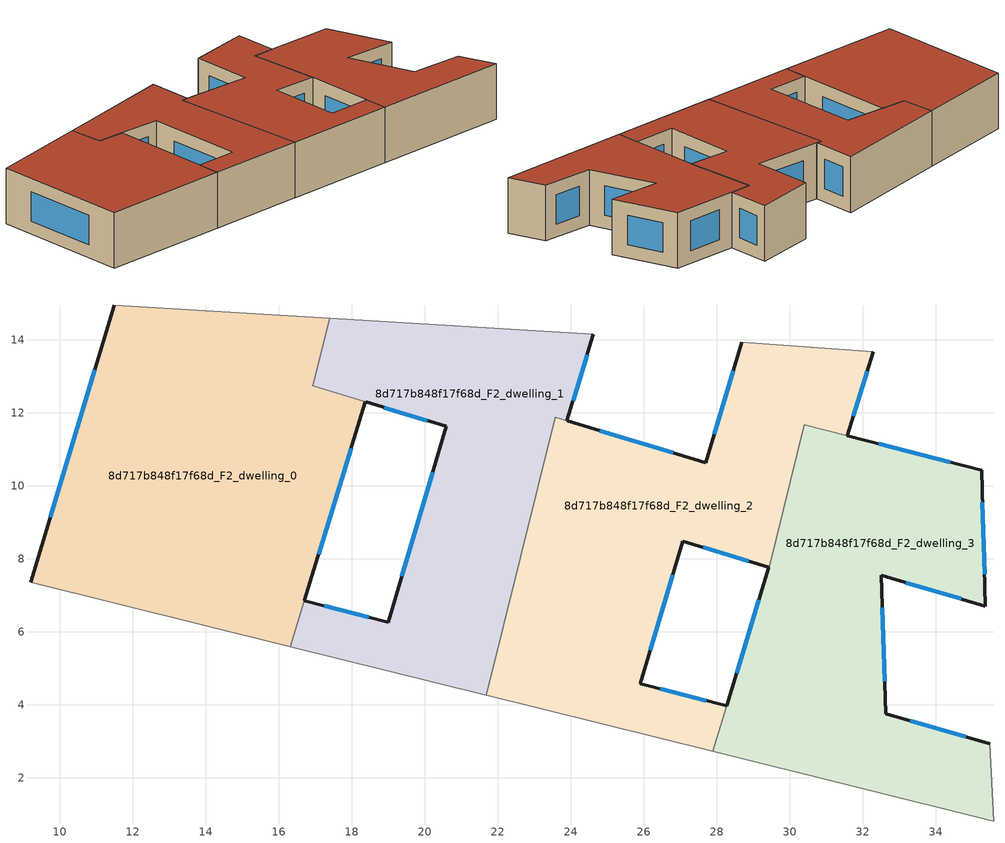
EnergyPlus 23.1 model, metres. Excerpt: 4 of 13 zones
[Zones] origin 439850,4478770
8d717b848f17f68d_F2_dwelling_0
 floor to 8d717b848f17f68d_F1_dwelling_0 (EU_floor_Construction): 17.39,14.59 16.93,12.74 18.37,12.3 16.7,6.85 16.32,5.59 9.2,7.36 11.5,14.95 z6
 wall outside (EU_wall_Construction): 11.5,14.95 9.2,7.36 / 16.7,6.85 18.37,12.3 z6:9
 wall adiabatic (EU_wall_Construction): 9.2,7.36 16.32,5.59 / 17.39,14.59 11.5,14.95 z6:9
 wall to 8d717b848f17f68d_F2_dwelling_1 (EU_wall_Construction): 18.37,12.3 16.93,12.74 17.39,14.59 / 16.32,5.59 16.7,6.85 z6:9
 window (EU_Window_Construction): 10.96,13.17 9.74,9.13 / 17.09,8.13 17.98,11.02 z6.7:8.3
 roof outside (EU_roof_Construction): 16.32,5.59 18.37,12.3 16.93,12.74 17.39,14.59 11.5,14.95 9.2,7.36 z9
8d717b848f17f68d_F2_dwelling_1
 floor to 8d717b848f17f68d_F1_dwelling_1 (EU_floor_Construction): 24.62,14.15 23.9,11.78 23.58,11.87 21.69,4.26 16.32,5.59 16.7,6.85 19,6.27 20.59,11.63 16.93,12.74 17.39,14.59 z6
 wall outside (EU_wall_Construction): 18.38,12.3 20.59,11.63 19,6.27 16.7,6.85 / 23.9,11.78 24.62,14.15 z6:9
 wall adiabatic (EU_wall_Construction): 16.32,5.59 21.69,4.26 / 24.62,14.15 17.39,14.59 z6:9
 wall to 8d717b848f17f68d_F2_dwelling_2 (EU_wall_Construction): 21.69,4.26 23.58,11.87 23.9,11.78 z6:9
 window (EU_Window_Construction): 18.46,6.4 17.24,6.71 / 20.22,10.37 19.37,7.52 / 18.89,12.14 20.07,11.78 / 24.07,12.33 24.45,13.59 z6.7:8.3
 roof outside (EU_roof_Construction): 21.69,4.26 23.58,11.87 23.9,11.78 24.62,14.15 17.39,14.59 16.93,12.74 20.59,11.63 19,6.27 16.7,6.85 16.32,5.59 z9
8d717b848f17f68d_F2_dwelling_2
 floor to 8d717b848f17f68d_F1_dwelling_2 (EU_floor_Construction): 32.29,13.67 31.58,11.37 30.4,11.67 29.43,7.77 29.42,7.77 27.07,8.48 25.9,4.58 28.27,3.97 27.89,2.72 21.7,4.26 23.58,11.87 23.9,11.78 27.69,10.64 28.69,13.92 z6
 wall outside (EU_wall_Construction): 28.27,3.97 25.9,4.58 27.07,8.48 29.42,7.77 / 28.69,13.92 27.69,10.64 23.9,11.78 / 31.58,11.37 32.29,13.67 z6:9; 29.42,7.77,9 29.42,7.77,6 29.43,7.77,9
 wall adiabatic (EU_wall_Construction): 21.7,4.26 27.89,2.72 / 32.29,13.67 28.69,13.92 z6:9
 wall to 8d717b848f17f68d_F2_dwelling_3 (EU_wall_Construction): 27.89,2.72 28.27,3.97 / 29.43,7.77 30.4,11.67 31.58,11.37 z6:9
 window (EU_Window_Construction): 26.17,5.49 26.8,7.56 / 27.72,4.11 26.45,4.44 / 26.81,10.9 24.79,11.51 / 28.45,13.15 27.93,11.41 / 31.74,11.91 32.12,13.13 / 27.62,8.31 28.87,7.94 z6.7:8.3
 roof outside (EU_roof_Construction): 28.27,3.97 25.9,4.58 27.07,8.48 29.42,7.77 29.43,7.77 30.4,11.67 31.58,11.37 32.29,13.67 28.69,13.92 27.69,10.64 23.9,11.78 23.58,11.87 21.69,4.26 27.89,2.72 z9
8d717b848f17f68d_F2_dwelling_3
 floor to 8d717b848f17f68d_F1_dwelling_3 (EU_floor_Construction): 35.26,10.42 35.36,6.7 32.5,7.54 32.63,3.76 35.48,2.94 35.59,0.82 27.89,2.72 28.28,3.97 29.43,7.77 30.4,11.67 31.58,11.37 z6
 wall outside (EU_wall_Construction): 35.48,2.94 32.63,3.76 32.5,7.54 35.36,6.7 35.26,10.42 31.58,11.37 / 29.43,7.77 28.28,3.97 z6:9
 wall adiabatic (EU_wall_Construction): 27.89,2.72 35.59,0.82 35.48,2.94 z6:9
 window (EU_Window_Construction): 34.39,10.64 32.44,11.15 / 35.34,7.57 35.28,9.55 / 33.17,7.35 34.69,6.9 / 32.6,4.65 32.53,6.66 / 34.82,3.13 33.3,3.57 / 29.16,6.88 28.55,4.86 z6.7:8.3
 roof outside (EU_roof_Construction): 35.59,0.82 35.48,2.94 32.63,3.76 32.5,7.54 35.36,6.7 35.26,10.42 30.4,11.67 29.43,7.77 28.28,3.97 27.89,2.72 z9
[Building]
EU S2 Campaign: North Axis=0; Terrain=City; Solar Distribution=FullExterior
[Site:Location]
Madrid: Latitude=40.5; Longitude=-3.5; Time Zone=1; Elevation=609
[SizingPeriod:WeatherFileDays]
AnnualSizingPeriod: Begin Month=1; Begin Day of Month=1; End Month=12; End Day of Month=31; Day of Week for Start Day=Monday; Use Weather File Daylight Saving Period=No; Use Weather File Rain and Snow Indicators=No
[MATERIAL]
EU_InternalMass_Material: Roughness=MediumRough; Thickness=0.1; Conductivity=1; Density=1800; Specific Heat=900; Thermal Absorptance=0.9; Solar Absorptance=0.7; Visible Absorptance=0.7
[MATERIAL:NOMASS] Roughness=MediumRough; Thermal Absorptance=0.9; Solar Absorptance=0.7; Visible Absorptance=0.7
Name | Thermal Resistance
EU_wall_NoMass | 0.419739
EU_roof_NoMass | 0.352165
EU_floor_NoMass | 0.608284
[WINDOWMATERIAL:SIMPLEGLAZINGSYSTEM]
EU_Window_SimpleGlazing: UFactor=4.8352; Solar Heat Gain Coefficient=0.85; Visible Transmittance=0.85
[CONSTRUCTION]
EU_wall_Construction: EU_wall_NoMass
EU_roof_Construction: EU_roof_NoMass
EU_floor_Construction: EU_floor_NoMass
EU_Window_Construction: EU_Window_SimpleGlazing
EU_InternalMass_Construction: EU_InternalMass_Material
[ZONE] Type=1; Multiplier=1; Ceiling Height=autocalculate; Floor Area=autocalculate; Part of Total Floor Area=Yes
Name | Volume
8d717b848f17f68d_F2_dwelling_0 | 179.894
8d717b848f17f68d_F2_dwelling_1 | 127.305
8d717b848f17f68d_F2_dwelling_2 | 155.765
8d717b848f17f68d_F2_dwelling_3 | 145.62
[INTERNALMASS] Construction=EU_InternalMass_Construction
Name | Zone or ZoneList | Surface Area
8d717b848f17f68d_F2_dwelling_0_EU_InternalMass | 8d717b848f17f68d_F2_dwelling_0 | 59.9682
8d717b848f17f68d_F2_dwelling_1_EU_InternalMass | 8d717b848f17f68d_F2_dwelling_1 | 42.439
8d717b848f17f68d_F2_dwelling_2_EU_InternalMass | 8d717b848f17f68d_F2_dwelling_2 | 51.9407
8d717b848f17f68d_F2_dwelling_3_EU_InternalMass | 8d717b848f17f68d_F2_dwelling_3 | 48.5433
[OTHEREQUIPMENT] Fuel Type=Electricity; Design Level Calculation Method=Watts/Area; Power per Zone Floor Area=1; Fraction Latent=0; Fraction Radiant=0; Fraction Lost=0; Carbon Dioxide Generation Rate=0; EndUse Subcategory=EU_Step8_InternalGains
Name | Zone or ZoneList or Space or SpaceList | Schedule
EU_Step8_InternalGain_8d717b848f17f68d_F2_dwelling_0_f000 | 8d717b848f17f68d_F2_dwelling_0 | EU_Step8_GainSchedule_8d717b848f17f68d_F2_dwelling_0_f000
EU_Step8_InternalGain_8d717b848f17f68d_F2_dwelling_1_f000 | 8d717b848f17f68d_F2_dwelling_1 | EU_Step8_GainSchedule_8d717b848f17f68d_F2_dwelling_1_f000
EU_Step8_InternalGain_8d717b848f17f68d_F2_dwelling_2_f000 | 8d717b848f17f68d_F2_dwelling_2 | EU_Step8_GainSchedule_8d717b848f17f68d_F2_dwelling_2_f000
EU_Step8_InternalGain_8d717b848f17f68d_F2_dwelling_3_f000 | 8d717b848f17f68d_F2_dwelling_3 | EU_Step8_GainSchedule_8d717b848f17f68d_F2_dwelling_3_f000
[ZONEVENTILATION:DESIGNFLOWRATE] Schedule=EU_AlwaysOn; Design Flow Rate Calculation Method=AirChanges/Hour; Air Changes per Hour=0.703302; Ventilation Type=Natural; Fan Pressure Rise=0; Fan Total Efficiency=1; Constant Term Coefficient=1; Temperature Term Coefficient=0; Velocity Term Coefficient=0; Velocity Squared Term Coefficient=0; Minimum Indoor Temperature=-100; Maximum Indoor Temperature=100; Delta Temperature=-100; Minimum Outdoor Temperature=-100; Maximum Outdoor Temperature=100; Maximum Wind Speed=40
Name | Zone or ZoneList or Space or SpaceList
EU_ConstantAir_8d717b848f17f68d_F2_dwelling_0 | 8d717b848f17f68d_F2_dwelling_0
EU_ConstantAir_8d717b848f17f68d_F2_dwelling_1 | 8d717b848f17f68d_F2_dwelling_1
EU_ConstantAir_8d717b848f17f68d_F2_dwelling_2 | 8d717b848f17f68d_F2_dwelling_2
EU_ConstantAir_8d717b848f17f68d_F2_dwelling_3 | 8d717b848f17f68d_F2_dwelling_3
[HVACTEMPLATE:ZONE:IDEALLOADSAIRSYSTEM] System Availability Schedule=EU_AlwaysOn; Maximum Heating Supply Air Temperature=50; Minimum Cooling Supply Air Temperature=13; Maximum Heating Supply Air Humidity Ratio=0.0156; Minimum Cooling Supply Air Humidity Ratio=0.0077; Heating Limit=NoLimit; Cooling Limit=NoLimit; Heating Availability Schedule=EU_AlwaysOn; Cooling Availability Schedule=EU_CoolingOff; Dehumidification Control Type=ConstantSensibleHeatRatio; Cooling Sensible Heat Ratio=0.7; Dehumidification Setpoint=60; Humidification Control Type=None; Humidification Setpoint=30; Outdoor Air Method=None; Outdoor Air Flow Rate per Person=0.00944; Outdoor Air Flow Rate per Zone Floor Area=0; Outdoor Air Flow Rate per Zone=0; Demand Controlled Ventilation Type=None; Outdoor Air Economizer Type=NoEconomizer; Heat Recovery Type=None; Sensible Heat Recovery Effectiveness=0.7; Latent Heat Recovery Effectiveness=0.65
Name | Template Thermostat
8d717b848f17f68d_F2_dwelling_0 | EU_HeatOnly_8d717b848f17f68d_F2_dwelling_0
8d717b848f17f68d_F2_dwelling_1 | EU_HeatOnly_8d717b848f17f68d_F2_dwelling_1
8d717b848f17f68d_F2_dwelling_2 | EU_HeatOnly_8d717b848f17f68d_F2_dwelling_2
8d717b848f17f68d_F2_dwelling_3 | EU_HeatOnly_8d717b848f17f68d_F2_dwelling_3
[SIZING:ZONE] Zone Cooling Design Supply Air Temperature Input Method=SupplyAirTemperature; Zone Cooling Design Supply Air Temperature=13; Zone Heating Design Supply Air Temperature Input Method=SupplyAirTemperature; Zone Heating Design Supply Air Temperature=50; Zone Cooling Design Supply Air Humidity Ratio=0.008; Zone Heating Design Supply Air Humidity Ratio=0.008; Cooling Design Air Flow Method=DesignDay; Cooling Design Air Flow Rate=0; Cooling Minimum Air Flow per Zone Floor Area=0.000762; Cooling Minimum Air Flow=0; Cooling Minimum Air Flow Fraction=0.2; Heating Design Air Flow Method=DesignDay; Heating Design Air Flow Rate=0; Heating Maximum Air Flow per Zone Floor Area=0.002032; Heating Maximum Air Flow=0.141576; Heating Maximum Air Flow Fraction=0.3; Account for Dedicated Outdoor Air System=No; Dedicated Outdoor Air System Control Strategy=NeutralSupplyAir; Dedicated Outdoor Air Low Setpoint Temperature for Design=autosize; Dedicated Outdoor Air High Setpoint Temperature for Design=autosize; Zone Load Sizing Method=Sensible Load Only No Latent Load; Zone Latent Cooling Design Supply Air Humidity Ratio Input Method=HumidityRatioDifference; Zone Cooling Design Supply Air Humidity Ratio Difference=0.005; Zone Latent Heating Design Supply Air Humidity Ratio Input Method=HumidityRatioDifference; Zone Humidification Design Supply Air Humidity Ratio Difference=0.005
8d717b848f17f68d_F2_dwelling_0; 8d717b848f17f68d_F2_dwelling_1; 8d717b848f17f68d_F2_dwelling_2; 8d717b848f17f68d_F2_dwelling_3
[SCHEDULE:CONSTANT]
Name | Hourly Value
EU_AlwaysOn | 1
EU_CoolingOff | 0
[SCHEDULE:FILE] Column Number=1; Rows to Skip at Top=0; Number of Hours of Data=8760; Column Separator=Comma; Interpolate to Timestep=No; Minutes per Item=60; Adjust Schedule for Daylight Savings=Yes
Name | File
EU_Step8_GainSchedule_8d717b848f17f68d_F2_dwelling_0_f000 | ../../schedules/8d717b848f17f68d/8d717b848f17f68d_F2_dwelling_0_f000_gain.csv
EU_Step8_GainSchedule_8d717b848f17f68d_F2_dwelling_1_f000 | ../../schedules/8d717b848f17f68d/8d717b848f17f68d_F2_dwelling_1_f000_gain.csv
EU_Step8_GainSchedule_8d717b848f17f68d_F2_dwelling_2_f000 | ../../schedules/8d717b848f17f68d/8d717b848f17f68d_F2_dwelling_2_f000_gain.csv
EU_Step8_GainSchedule_8d717b848f17f68d_F2_dwelling_3_f000 | ../../schedules/8d717b848f17f68d/8d717b848f17f68d_F2_dwelling_3_f000_gain.csv
